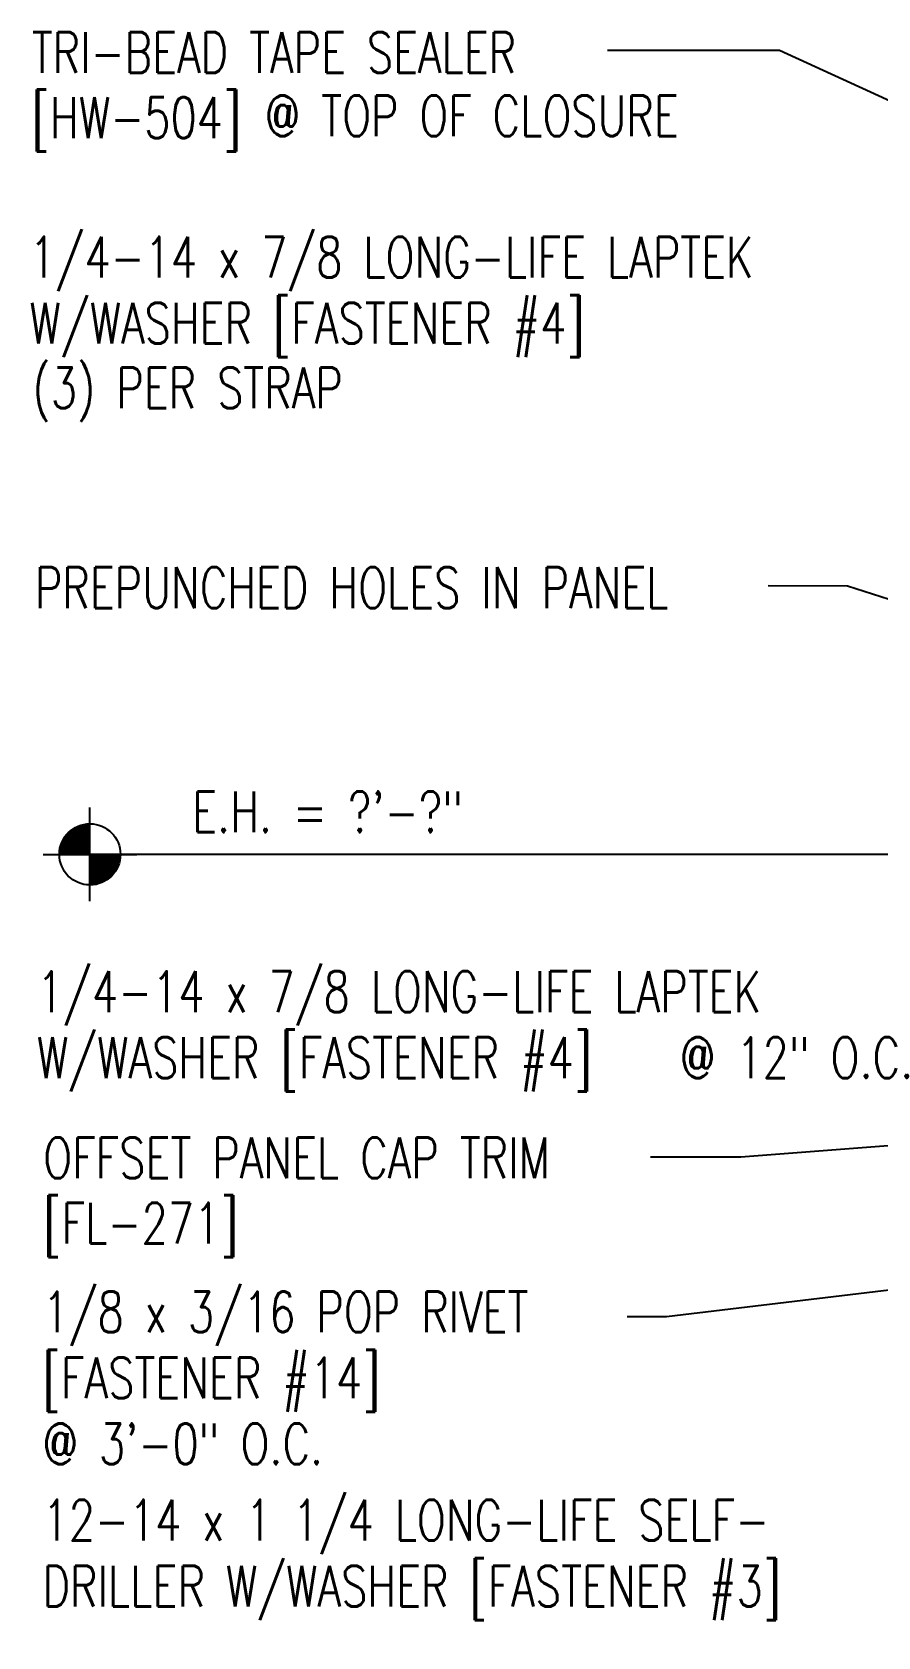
# Model space of a CAD drawing. Header units: inches. Extents: x 0.6 to 40.8, y 2.9 to 49.7.
# Drawn here: x 6.61 to 14.4, y 15.14 to 29.91 of the extents above; entities that cross this region are included whole.
import ezdxf

# ---------------------------------------------------------------- set-up
doc = ezdxf.new("R2010")
doc.units = ezdxf.units.IN
doc.header["$MEASUREMENT"] = 0
doc.layers.add('SECTION', color=11, linetype='Continuous')
doc.layers.add('TEXT', color=2, linetype='Continuous')
doc.styles.add('TEXT1', font='ROMANS.shx', dxfattribs={"width": 0.75, "height": 0.375})
doc.dimstyles.new('DETAIL$7', dxfattribs={"dimscale": 4, "dimtxt": 0.09375, "dimasz": 0.125, "dimexe": 0.0625, "dimexo": 0.125, "dimgap": 0.0625, "dimtad": 1, "dimdec": 4, "dimzin": 3, "dimdsep": 46, "dimlunit": 4, "dimtxsty": 'TEXT1', "dimblk": 'ARCHTICK', "dimcen": 0.0625, "dimclrd": 7, "dimclre": 7, "dimclrt": 2, "dimadec": 0, "dimazin": 0, "dimtfac": 0.59375, "dimtdec": 4, "dimtmove": 0, "dimatfit": 3, "dimfxl": 0, "dimfrac": 2, "dimtolj": 1, "dimtzin": 3, "dimarcsym": 0})

# ---------------------------------------------------------------- blocks, each defined once
blk = doc.blocks.new('FD-F4')
at = {"layer": 'TEXT', "style": 'TEXT1', "width": 0.75}
for s, p in [('1/4-14 x 7/8 LONG-LIFE LAPTEK', (0.0047, -0.0408)), ('W/WASHER [FASTENER #4]', (0.0047, -0.1926))]:
    blk.add_text(s, height=0.09375, dxfattribs=at).set_placement(p)
blk.add_attdef('(QUANTITY)', (1.4847, -0.1926), '', height=0.0938, dxfattribs=at)
at = {"layer": 'TEXT', "style": 'TEXT1', "flags": 1}
for tag, p in [('Color', (0.0624, -0.4349)), ('Calc', (0.0624, -0.4349)), ('Opt1', (0.0624, -0.4349)), ('Opt2', (0.0624, -0.4349)), ('Opt3', (0.0624, -0.4349)), ('Description', (0.0624, -0.4349)), ('Multiple', (0.0624, -0.4349)), ('Part', (0.0624, -0.4349)), ('Spare1', (0.0624, -0.6224)), ('Spare2', (0.0624, -0.6224)), ('Spare3', (0.0624, -0.6224)), ('Spare4', (0.0624, -0.6224)), ('Spare5', (0.0624, -0.6224)), ('Spare6', (0.0624, -0.6224)), ('Spare7', (0.0624, -0.6224)), ('Spare8', (0.0624, -0.6224)), ('Spare9', (0.0624, -0.6224)), ('Spare10', (0.0624, -0.6224))]:
    blk.add_attdef(tag, p, '', height=0.0938, dxfattribs=at)
blk = doc.blocks.new('wp')
at = {"layer": 'SECTION'}
for p, q in [((0, -0.0958), (0, 0.0958)), ((-0.0958, 0), (0.0958, 0))]:
    blk.add_line(p, q, dxfattribs=at)
at = {"layer": 'SECTION', "const_width": 0.0625}
for points in [[(0, 0.0312, 0.414214), (-0.0312, 0, 1)], [(0, -0.0312, 0.414214), (0.0312, 0, 1)]]:
    blk.add_lwpolyline(points, format="xyb", dxfattribs=at)
at = {"layer": 'SECTION'}
blk.add_circle((0, 0), 0.0625, dxfattribs=at)
blk = doc.blocks.new('_ArchTick')
at = {"color": 0, "linetype": 'ByBlock', "const_width": 0.15}
blk.add_lwpolyline([(-0.5, -0.5), (0.5, 0.5)], dxfattribs=at)
blk = doc.blocks.new('dsc-HW-504')
at = {"layer": 'TEXT', "style": 'TEXT1', "width": 0.75}
for s, p in [('TRI-BEAD TAPE SEALER', (0, 0)), ('[HW-504]', (0, -0.6))]:
    blk.add_text(s, height=0.375, dxfattribs=at).set_placement(p)
at = {"layer": 'TEXT', "style": 'TEXT1', "flags": 1}
for tag, p in [('COLOR', (0, -1.2)), ('CALC', (0, -1.2)), ('OPT1', (0, -1.2)), ('OPT2', (0, -1.2)), ('OPT3', (0, -1.2)), ('GAGE', (0, -1.2)), ('SHPLN', (0, -1.2)), ('PART', (0, -1.2)), ('DESCRIPTION', (0, -1.2)), ('MULTIPLE', (0, -1.2)), ('SPARE1', (0, -1.8)), ('SPARE2', (0, -1.8)), ('SPARE3', (0, -1.8)), ('SPARE4', (0, -1.8)), ('SPARE5', (0, -1.8)), ('SPARE6', (0, -1.8)), ('SPARE7', (0, -1.8)), ('SPARE8', (0, -1.8)), ('SPARE9', (0, -1.8)), ('SPARE10', (0, -1.8))]:
    blk.add_attdef(tag, p, '', height=0.375, dxfattribs=at)
blk = doc.blocks.new('dsc-FL-271')
at = {"layer": 'TEXT', "style": 'TEXT1', "width": 0.75}
for s, p in [('OFFSET PANEL CAP TRIM', (0, 0)), ('[FL-271]', (0, -0.6))]:
    blk.add_text(s, height=0.375, dxfattribs=at).set_placement(p)
at = {"layer": 'TEXT', "style": 'TEXT1', "flags": 1}
for tag, p in [('COLOR', (0, -1.2)), ('CALC', (0, -1.2)), ('OPT1', (0, -1.2)), ('OPT2', (0, -1.2)), ('OPT3', (0, -1.2)), ('GAGE', (0, -1.2)), ('SHPLN', (0, -1.2)), ('PART', (0, -1.2)), ('DESCRIPTION', (0, -1.2)), ('MULTIPLE', (0, -1.2)), ('SPARE1', (0, -1.8)), ('SPARE2', (0, -1.8)), ('SPARE3', (0, -1.8)), ('SPARE4', (0, -1.8)), ('SPARE5', (0, -1.8)), ('SPARE6', (0, -1.8)), ('SPARE7', (0, -1.8)), ('SPARE8', (0, -1.8)), ('SPARE9', (0, -1.8)), ('SPARE10', (0, -1.8))]:
    blk.add_attdef(tag, p, '', height=0.375, dxfattribs=at)
blk = doc.blocks.new('FD-F3')
at = {"layer": 'TEXT', "style": 'TEXT1', "width": 0.75}
for s, p in [('12-14 x 1 1/4 LONG-LIFE SELF-', (0.0047, -0.0408)), ('DRILLER W/WASHER [FASTENER #3]', (0.0047, -0.1926))]:
    blk.add_text(s, height=0.09375, dxfattribs=at).set_placement(p)
blk.add_attdef('(QUANTITY)', (0.0047, -0.3444), '', height=0.0938, dxfattribs=at)
blk = doc.blocks.new('FD-F14')
at = {"layer": 'TEXT', "style": 'TEXT1', "width": 0.75}
for s, p in [('1/8 x 3/16 POP RIVET', (0.0047, -0.0408)), ('[FASTENER #14]', (0.0047, -0.1926))]:
    blk.add_text(s, height=0.09375, dxfattribs=at).set_placement(p)
blk.add_attdef('(QUANTITY)', (0.0047, -0.3444), '', height=0.0938, dxfattribs=at)

msp = doc.modelspace()

# ---------------------------------------------------------------- linework, layer by layer
at = {"layer": 'TEXT'}
msp.add_line((15.23098, 22.34532), (7.14405, 22.34532), dxfattribs=at)

# ---------------------------------------------------------------- block references
for name, p in [('dsc-HW-504', (6.60863, 29.53745)), ('dsc-FL-271', (6.71562, 19.36443))]:
    msp.add_blockref(name, p)
for name, p, xscale, yscale, zscale in [('FD-F4', (6.56908, 27.81665), 4, 4, 4), ('wp', (7.14405, 22.34532), 4.5, 4.5, 4.5), ('FD-F3', (6.68959, 16.19419), 4, 4, 4)]:
    msp.add_blockref(name, p, dxfattribs=dict(at, xscale=xscale, yscale=yscale, zscale=zscale))
at = {"layer": 'TEXT', "xscale": 4, "yscale": 4, "zscale": 4}
for name, p, values in [('FD-F4', (6.63767, 21.05787), {'(QUANTITY)': '@ 12" O.C.'}), ('FD-F14', (6.69083, 18.11067), {'(QUANTITY)': '@ 3\'-0" O.C.'})]:
    msp.add_blockref(name, p, dxfattribs=at).add_auto_attribs(values)

# ---------------------------------------------------------------- texts
at = {"layer": 'TEXT', "style": 'TEXT1', "width": 0.75}
for s, p in [('@ TOP OF CLOSURE', (8.75495, 28.9546)), ('(3) PER STRAP', (6.61544, 26.45095)), ('PREPUNCHED HOLES IN PANEL', (6.63676, 24.61251)), ('E.H. = ?\'-?"', (8.08546, 22.54985))]:
    msp.add_text(s, height=0.375, dxfattribs=at).set_placement(p)

# ---------------------------------------------------------------- leaders
for points in [[(22.53694, 19.29432), (12.45172, 18.09051), (12.0886, 18.09051)], [(18.01069, 16.33589), (14.52454, 14.77898), (11.36236, 14.77898)]]:
    msp.add_leader(points, dimstyle='DETAIL$7')
at = {"layer": 'TEXT', "color": 7}
for points in [[(22.97237, 25.39745), (13.49219, 29.74184), (11.90804, 29.74184)], [(20.05261, 22.90544), (14.1181, 24.81465), (13.38693, 24.81611)]]:
    msp.add_leader(points, dimstyle='DETAIL$7', dxfattribs=at)
at = {"layer": 'TEXT', "linetype": 'Continuous'}
msp.add_leader([(22.58233, 20.28766), (13.13553, 19.55954), (12.30526, 19.55954)], dimstyle='DETAIL$7', dxfattribs=at)

doc.saveas('drawing.dxf')
